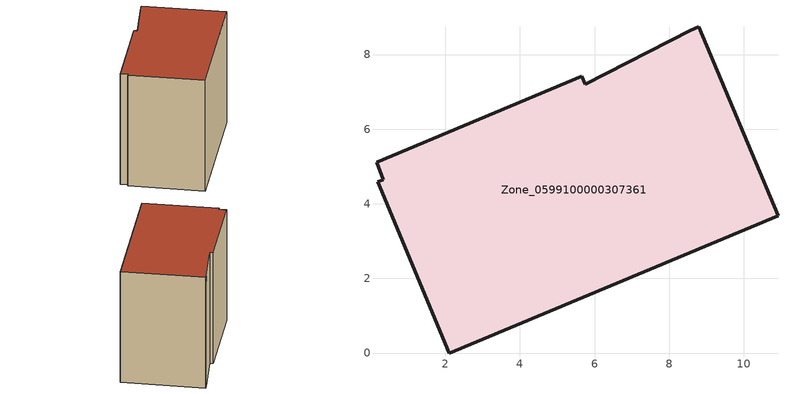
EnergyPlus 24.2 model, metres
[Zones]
Zone_0599100000307361
 floor ground (C_G): 5.76,7.2 8.58,8.65 8.8,8.74 10.92,3.68 2.1,0 0.19,4.58 0.34,4.65 0.16,5.12 5.65,7.42 z0
 wall outside (C_F): 10.92,3.68 8.8,8.74 8.58,8.65 5.76,7.2 5.65,7.42 0.16,5.12 0.34,4.65 0.19,4.58 2.1,0 10.92,3.68 z0:7.92
 roof outside (C_R): 8.58,8.65 5.76,7.2 5.65,7.42 0.16,5.12 0.34,4.65 0.19,4.58 2.1,0 10.92,3.68 8.8,8.74 z7.92
[BUILDING]
Pand.0599100000307361: North Axis=0; Terrain=City; Loads Convergence Tolerance Value=0.04; Temperature Convergence Tolerance Value=0.4; Solar Distribution=FullExterior; Maximum Number of Warmup Days=25; Minimum Number of Warmup Days=1
[Site:Location]
Rotterdam.The.Hague.AP_ZH_NLD Design_Conditions: Latitude=51.96; Longitude=4.45; Time Zone=1; Elevation=-4.5
[SITE:GROUNDTEMPERATURE:BUILDINGSURFACE]
18, 18, 18, 18, 18, 18, 18, 18, 18, 18, 18, 18
[MATERIAL] Thermal Absorptance=0.9; Solar Absorptance=0.7; Visible Absorptance=0.7
Name | Roughness | Thickness | Conductivity | Density | Specific Heat
G.TC.1946 | MediumSmooth | 0.15 | 1 | 540 | 1210
F.TC.1946 | Rough | 0.3 | 0.857143 | 1920 | 840
R.TC.1946 | MediumRough | 0.2 | 0.909091 | 1500 | 1000
[CONSTRUCTION]
C_G: G.TC.1946
C_F: F.TC.1946
C_R: R.TC.1946
[ZONE]
Zone_0599100000307361: Type=1; Multiplier=1; Ceiling Height=Autocalculate; Volume=Autocalculate; Floor Area=autocalculate; Part of Total Floor Area=Yes
[ZONEINFILTRATION:DESIGNFLOWRATE]
Infil_Zone_0599100000307361: Zone or ZoneList or Space or SpaceList=Zone_0599100000307361; Schedule=AlwaysOn; Design Flow Rate Calculation Method=Flow/Area; Flow Rate per Floor Area=0.003; Constant Term Coefficient=1; Temperature Term Coefficient=0; Velocity Term Coefficient=0; Velocity Squared Term Coefficient=0
[HVACTEMPLATE:ZONE:IDEALLOADSAIRSYSTEM]
Zone_0599100000307361: Maximum Heating Supply Air Temperature=50; Minimum Cooling Supply Air Temperature=13; Maximum Heating Supply Air Humidity Ratio=0.0156; Minimum Cooling Supply Air Humidity Ratio=0.0077; Heating Limit=NoLimit; Cooling Limit=NoLimit; Dehumidification Control Type=ConstantSensibleHeatRatio; Cooling Sensible Heat Ratio=0.7; Dehumidification Setpoint=60; Humidification Control Type=None; Humidification Setpoint=30; Outdoor Air Method=None; Outdoor Air Flow Rate per Person=0.00944; Outdoor Air Flow Rate per Zone Floor Area=0; Outdoor Air Flow Rate per Zone=0; Demand Controlled Ventilation Type=None; Outdoor Air Economizer Type=NoEconomizer; Heat Recovery Type=None; Sensible Heat Recovery Effectiveness=0.7; Latent Heat Recovery Effectiveness=0.65
[ZONECONTROL:THERMOSTAT]
ThermostatControl_Zone_0599100000307361: Zone or ZoneList=Zone_0599100000307361; Control Type Schedule=DualSetpointControlType; Control 1=Thermostat_Zone_0599100000307361; Temperature Difference Between Cutout And Setpoint=0
[THERMOSTATSETPOINT:DUALSETPOINT]
Thermostat_Zone_0599100000307361: Heating Setpoint Temperature Schedule=HeatingSetpoint_Zone_0599100000307361; Cooling Setpoint Temperature Schedule=CoolingSetpoint_Zone_0599100000307361
[SCHEDULE:COMPACT]
HeatingSetpoint_Zone_0599100000307361: Through: 12/31, For: AllDays, Until: 24:00, 21
CoolingSetpoint_Zone_0599100000307361: Through: 12/31, For: AllDays, Until: 24:00, 24
DualSetpointControlType: Through: 12/31, For: AllDays, Until: 24:00, 4
AlwaysOn: Through: 12/31, For: AllDays, Until: 24:00, 1
